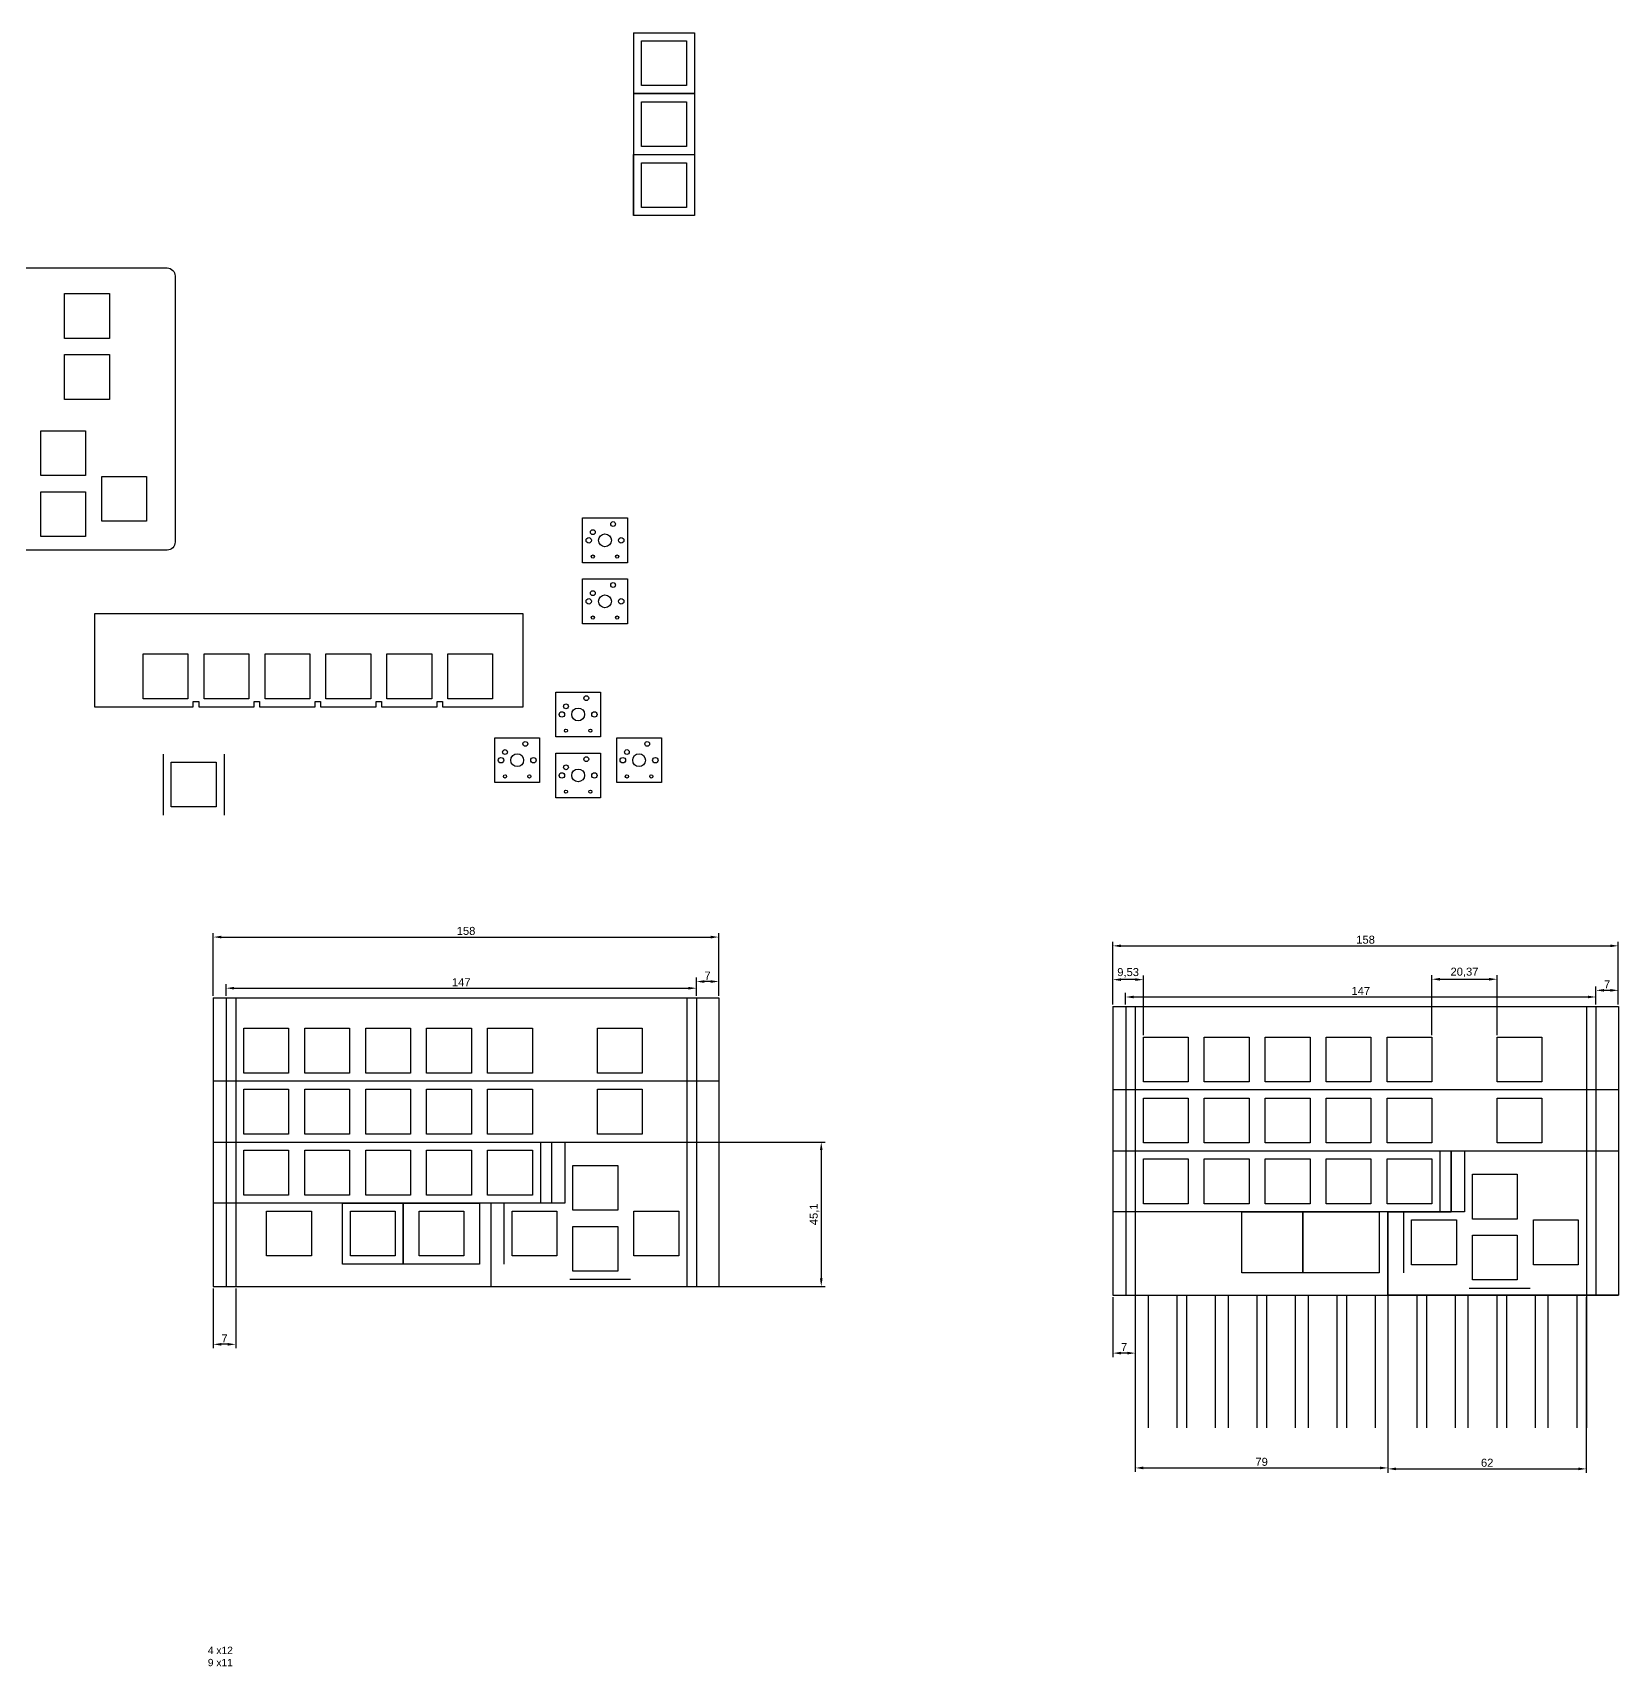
# Model space of a CAD drawing. Header units: millimetres. Extents: x -99 to 1618, y -618 to 242.
# Drawn here: x 1122 to 1618, y -418 to 93 of the extents above; entities that cross this region are included whole.
import ezdxf

# ---------------------------------------------------------------- set-up
doc = ezdxf.new("R2010")
doc.units = ezdxf.units.MM
doc.layers.add('기판1.5t', color=102, linetype='Continuous')
doc.styles.get("Standard").update_dxf_attribs({"font": 'arial.ttf'})
doc.dimstyles.new('ISO-25', dxfattribs={"dimtxt": 2.5, "dimasz": 2.5, "dimexe": 1.25, "dimexo": 0.625, "dimtad": 1, "dimtxsty": 'Standard', "dimcen": 2.5, "dimadec": 0, "dimazin": 0, "dimtfac": 1, "dimtmove": 0, "dimatfit": 3, "dimfxl": 1, "dimarcsym": 0})

# ---------------------------------------------------------------- blocks, each defined once
blk = doc.blocks.new('*D89')
at = {"color": 0, "lineweight": -2, "transparency": 16777216}
for p, q in [((1182.33, -208.11), (1182.33, -204.48)), ((1184.83, -205.73), (1326.83, -205.73)), ((1329.33, -208.11), (1329.33, -204.48))]:
    blk.add_line(p, q, dxfattribs=at)
at = {"color": 0, "transparency": 16777216}
for points in [[(1184.83, -205.32), (1184.83, -206.15), (1182.33, -205.73)], [(1326.83, -205.32), (1326.83, -206.15), (1329.33, -205.73)]]:
    blk.add_solid(points, dxfattribs=at)
at = {"layer": 'Defpoints', "color": 0, "transparency": 16777216}
for p in [(1182.33, -208.74), (1329.33, -205.73), (1329.33, -208.74)]:
    blk.add_point(p, dxfattribs=at)
at = {"color": 0, "transparency": 16777216, "insert": (1255.83, -203.85), "char_height": 2.5, "attachment_point": 5}
blk.add_mtext('147', dxfattribs=at)
blk = doc.blocks.new('*D92')
at = {"color": 0, "lineweight": -2, "transparency": 16777216}
for p, q in [((1178.33, -299.56), (1178.33, -318.27)), ((1185.33, -299.56), (1185.33, -318.27)), ((1182.83, -317.02), (1180.83, -317.02))]:
    blk.add_line(p, q, dxfattribs=at)
at = {"color": 0, "transparency": 16777216}
for points in [[(1180.83, -316.61), (1180.83, -317.44), (1178.33, -317.02)], [(1182.83, -316.61), (1182.83, -317.44), (1185.33, -317.02)]]:
    blk.add_solid(points, dxfattribs=at)
at = {"layer": 'Defpoints', "color": 0, "transparency": 16777216}
for p in [(1178.33, -298.94), (1185.33, -298.94), (1178.33, -317.02)]:
    blk.add_point(p, dxfattribs=at)
at = {"color": 0, "transparency": 16777216, "insert": (1181.83, -315.15), "char_height": 2.5, "attachment_point": 5}
blk.add_mtext('7', dxfattribs=at)
blk = doc.blocks.new('*D93')
at = {"color": 0, "lineweight": -2, "transparency": 16777216}
for p, q in [((1329.33, -208.11), (1329.33, -202.4)), ((1333.83, -203.65), (1331.83, -203.65)), ((1336.33, -208.11), (1336.33, -202.4))]:
    blk.add_line(p, q, dxfattribs=at)
at = {"color": 0, "transparency": 16777216}
for points in [[(1331.83, -203.24), (1331.83, -204.07), (1329.33, -203.65)], [(1333.83, -203.24), (1333.83, -204.07), (1336.33, -203.65)]]:
    blk.add_solid(points, dxfattribs=at)
at = {"layer": 'Defpoints', "color": 0, "transparency": 16777216}
for p in [(1329.33, -203.65), (1329.33, -208.74), (1336.33, -208.74)]:
    blk.add_point(p, dxfattribs=at)
at = {"color": 0, "transparency": 16777216, "insert": (1332.83, -201.78), "char_height": 2.5, "attachment_point": 5}
blk.add_mtext('7', dxfattribs=at)
blk = doc.blocks.new('*D94')
at = {"color": 0, "lineweight": -2, "transparency": 16777216}
for p, q in [((1178.33, -208.11), (1178.33, -188.5)), ((1336.33, -208.11), (1336.33, -188.5)), ((1180.83, -189.75), (1333.83, -189.75))]:
    blk.add_line(p, q, dxfattribs=at)
at = {"color": 0, "transparency": 16777216}
for points in [[(1180.83, -189.34), (1180.83, -190.17), (1178.33, -189.75)], [(1333.83, -189.34), (1333.83, -190.17), (1336.33, -189.75)]]:
    blk.add_solid(points, dxfattribs=at)
at = {"layer": 'Defpoints', "color": 0, "transparency": 16777216}
for p in [(1336.33, -189.75), (1178.33, -208.74), (1336.33, -208.74)]:
    blk.add_point(p, dxfattribs=at)
at = {"color": 0, "transparency": 16777216, "insert": (1257.33, -187.85), "char_height": 2.5, "attachment_point": 5}
blk.add_mtext('158', dxfattribs=at)
blk = doc.blocks.new('*D97')
at = {"color": 0, "lineweight": -2, "transparency": 16777216}
for p, q in [((1326.95, -253.84), (1369.61, -253.84)), ((1368.36, -256.34), (1368.36, -296.44)), ((1326.95, -298.94), (1369.61, -298.94))]:
    blk.add_line(p, q, dxfattribs=at)
at = {"color": 0, "transparency": 16777216}
for points in [[(1367.95, -256.34), (1368.78, -256.34), (1368.36, -253.84)], [(1367.95, -296.44), (1368.78, -296.44), (1368.36, -298.94)]]:
    blk.add_solid(points, dxfattribs=at)
at = {"layer": 'Defpoints', "color": 0, "transparency": 16777216}
for p in [(1326.33, -253.84), (1326.33, -298.94), (1368.36, -298.94)]:
    blk.add_point(p, dxfattribs=at)
at = {"color": 0, "transparency": 16777216, "insert": (1366.23, -276.39), "char_height": 2.5, "attachment_point": 5, "rotation": 90}
blk.add_mtext('45,1', dxfattribs=at)
blk = doc.blocks.new('*D109')
at = {"color": 0, "lineweight": -2, "transparency": 16777216}
for p, q in [((1463.51, -210.85), (1463.51, -207.23)), ((1466.01, -208.48), (1608.01, -208.48)), ((1610.51, -210.85), (1610.51, -207.23))]:
    blk.add_line(p, q, dxfattribs=at)
at = {"color": 0, "transparency": 16777216}
for points in [[(1466.01, -208.06), (1466.01, -208.89), (1463.51, -208.48)], [(1608.01, -208.06), (1608.01, -208.89), (1610.51, -208.48)]]:
    blk.add_solid(points, dxfattribs=at)
at = {"layer": 'Defpoints', "color": 0, "transparency": 16777216}
for p in [(1610.51, -208.48), (1463.51, -211.48), (1610.51, -211.48)]:
    blk.add_point(p, dxfattribs=at)
at = {"color": 0, "transparency": 16777216, "insert": (1537.01, -206.6), "char_height": 2.5, "attachment_point": 5}
blk.add_mtext('147', dxfattribs=at)
blk = doc.blocks.new('*D110')
at = {"color": 0, "lineweight": -2, "transparency": 16777216}
for p, q in [((1459.51, -302.3), (1459.51, -321.02)), ((1466.51, -302.3), (1466.51, -321.02)), ((1464.01, -319.77), (1462.01, -319.77))]:
    blk.add_line(p, q, dxfattribs=at)
at = {"color": 0, "transparency": 16777216}
for points in [[(1462.01, -319.35), (1462.01, -320.18), (1459.51, -319.77)], [(1464.01, -319.35), (1464.01, -320.18), (1466.51, -319.77)]]:
    blk.add_solid(points, dxfattribs=at)
at = {"layer": 'Defpoints', "color": 0, "transparency": 16777216}
for p in [(1459.51, -301.68), (1466.51, -301.68), (1459.51, -319.77)]:
    blk.add_point(p, dxfattribs=at)
at = {"color": 0, "transparency": 16777216, "insert": (1463.01, -317.89), "char_height": 2.5, "attachment_point": 5}
blk.add_mtext('7', dxfattribs=at)
blk = doc.blocks.new('*D111')
at = {"color": 0, "lineweight": -2, "transparency": 16777216}
for p, q in [((1610.51, -210.85), (1610.51, -205.15)), ((1615.01, -206.4), (1613.01, -206.4)), ((1617.51, -210.85), (1617.51, -205.15))]:
    blk.add_line(p, q, dxfattribs=at)
at = {"color": 0, "transparency": 16777216}
for points in [[(1613.01, -205.98), (1613.01, -206.81), (1610.51, -206.4)], [(1615.01, -205.98), (1615.01, -206.81), (1617.51, -206.4)]]:
    blk.add_solid(points, dxfattribs=at)
at = {"layer": 'Defpoints', "color": 0, "transparency": 16777216}
for p in [(1610.51, -206.4), (1610.51, -211.48), (1617.51, -211.48)]:
    blk.add_point(p, dxfattribs=at)
at = {"color": 0, "transparency": 16777216, "insert": (1614.01, -204.52), "char_height": 2.5, "attachment_point": 5}
blk.add_mtext('7', dxfattribs=at)
blk = doc.blocks.new('*D112')
at = {"color": 0, "lineweight": -2, "transparency": 16777216}
for p, q in [((1459.51, -210.85), (1459.51, -191.25)), ((1462.01, -192.5), (1615.01, -192.5)), ((1617.51, -210.85), (1617.51, -191.25))]:
    blk.add_line(p, q, dxfattribs=at)
at = {"color": 0, "transparency": 16777216}
for points in [[(1462.01, -192.08), (1462.01, -192.91), (1459.51, -192.5)], [(1615.01, -192.08), (1615.01, -192.91), (1617.51, -192.5)]]:
    blk.add_solid(points, dxfattribs=at)
at = {"layer": 'Defpoints', "color": 0, "transparency": 16777216}
for p in [(1617.51, -192.5), (1459.51, -211.48), (1617.51, -211.48)]:
    blk.add_point(p, dxfattribs=at)
at = {"color": 0, "transparency": 16777216, "insert": (1538.51, -190.59), "char_height": 2.5, "attachment_point": 5}
blk.add_mtext('158', dxfattribs=at)
blk = doc.blocks.new('*D113')
at = {"color": 0, "lineweight": -2, "transparency": 16777216}
for p, q in [((1459.51, -210.85), (1459.51, -201.81)), ((1466.54, -203.06), (1462.01, -203.06)), ((1469.04, -220.38), (1469.04, -201.81))]:
    blk.add_line(p, q, dxfattribs=at)
at = {"color": 0, "transparency": 16777216}
for points in [[(1462.01, -202.64), (1462.01, -203.47), (1459.51, -203.06)], [(1466.54, -202.64), (1466.54, -203.47), (1469.04, -203.06)]]:
    blk.add_solid(points, dxfattribs=at)
at = {"layer": 'Defpoints', "color": 0, "transparency": 16777216}
for p in [(1459.51, -203.06), (1459.51, -211.48), (1469.04, -221)]:
    blk.add_point(p, dxfattribs=at)
at = {"color": 0, "transparency": 16777216, "insert": (1464.28, -200.93), "char_height": 2.5, "attachment_point": 5}
blk.add_mtext('9,53', dxfattribs=at)
blk = doc.blocks.new('*D114')
at = {"color": 0, "lineweight": -2, "transparency": 16777216}
for p, q in [((1559.24, -220.38), (1559.24, -201.68)), ((1561.74, -202.93), (1577.11, -202.93)), ((1579.61, -220.38), (1579.61, -201.68))]:
    blk.add_line(p, q, dxfattribs=at)
at = {"color": 0, "transparency": 16777216}
for points in [[(1561.74, -202.51), (1561.74, -203.35), (1559.24, -202.93)], [(1577.11, -202.51), (1577.11, -203.35), (1579.61, -202.93)]]:
    blk.add_solid(points, dxfattribs=at)
at = {"layer": 'Defpoints', "color": 0, "transparency": 16777216}
for p in [(1579.61, -202.93), (1559.24, -221), (1579.61, -221)]:
    blk.add_point(p, dxfattribs=at)
at = {"color": 0, "transparency": 16777216, "insert": (1569.42, -200.8), "char_height": 2.5, "attachment_point": 5}
blk.add_mtext('20,37', dxfattribs=at)
blk = doc.blocks.new('*D107')
at = {"color": 0, "lineweight": -2, "transparency": 16777216}
for p, q in [((1466.51, -302.3), (1466.51, -356.9)), ((1545.51, -302.3), (1545.51, -356.9)), ((1469.01, -355.65), (1543.01, -355.65))]:
    blk.add_line(p, q, dxfattribs=at)
at = {"color": 0, "transparency": 16777216}
for points in [[(1469.01, -355.23), (1469.01, -356.07), (1466.51, -355.65)], [(1543.01, -355.23), (1543.01, -356.07), (1545.51, -355.65)]]:
    blk.add_solid(points, dxfattribs=at)
at = {"layer": 'Defpoints', "color": 0, "transparency": 16777216}
for p in [(1466.51, -301.68), (1545.51, -301.68), (1545.51, -355.65)]:
    blk.add_point(p, dxfattribs=at)
at = {"color": 0, "transparency": 16777216, "insert": (1506.01, -353.75), "char_height": 2.5, "attachment_point": 5}
blk.add_mtext('79', dxfattribs=at)
blk = doc.blocks.new('*D108')
at = {"color": 0, "lineweight": -2, "transparency": 16777216}
for p, q in [((1545.51, -302.3), (1545.51, -357.19)), ((1607.51, -302.3), (1607.51, -357.19)), ((1548.01, -355.94), (1605.01, -355.94))]:
    blk.add_line(p, q, dxfattribs=at)
at = {"color": 0, "transparency": 16777216}
for points in [[(1548.01, -355.53), (1548.01, -356.36), (1545.51, -355.94)], [(1605.01, -355.53), (1605.01, -356.36), (1607.51, -355.94)]]:
    blk.add_solid(points, dxfattribs=at)
at = {"layer": 'Defpoints', "color": 0, "transparency": 16777216}
for p in [(1545.51, -301.68), (1607.51, -301.68), (1607.51, -355.94)]:
    blk.add_point(p, dxfattribs=at)
at = {"color": 0, "transparency": 16777216, "insert": (1576.51, -354.04), "char_height": 2.5, "attachment_point": 5}
blk.add_mtext('62', dxfattribs=at)

msp = doc.modelspace()

# ---------------------------------------------------------------- linework, layer by layer
at = {"color": 253, "true_color": 0x9898cc}
for p, q in [((1309.674, 92.868), (1309.674, 73.818)), ((1309.674, 92.868), (1328.724, 92.868)), ((1328.724, 92.868), (1328.724, 73.818)), ((1309.674, 73.818), (1309.674, 54.768)), ((1309.674, 73.818), (1328.724, 73.818)), ((1328.724, 73.818), (1309.674, 73.818)), ((1328.724, 73.818), (1328.724, 54.768)), ((1309.674, 54.768), (1309.674, 35.717)), ((1309.674, 54.768), (1328.724, 54.768)), ((1309.674, 35.717), (1309.674, 54.768)), ((1328.724, 54.768), (1328.724, 35.717)), ((1328.724, 35.717), (1309.674, 35.717)), ((1162.657, -132.58), (1162.657, -151.63)), ((1181.707, -132.58), (1181.707, -151.63)), ((1185.328, -208.736), (1185.328, -298.937)), ((1326.328, -208.736), (1326.328, -298.937)), ((1466.515, -211.479), (1466.515, -301.68)), ((1607.515, -211.479), (1607.515, -301.68)), ((1336.328, -234.787), (1178.328, -234.787)), ((1617.515, -237.529), (1459.515, -237.529)), ((1178.328, -253.837), (1336.328, -253.837)), ((1280.578, -253.837), (1280.578, -272.887)), ((1288.228, -253.837), (1288.228, -272.887)), ((1459.515, -256.579), (1617.515, -256.579)), ((1561.765, -256.579), (1561.765, -275.63)), ((1569.415, -256.579), (1569.415, -275.63)), ((1288.228, -272.887), (1178.328, -272.887)), ((1269.178, -272.887), (1269.178, -291.937)), ((1569.415, -275.63), (1459.515, -275.63)), ((1550.365, -275.63), (1550.365, -294.68)), ((1289.728, -296.7), (1308.778, -296.7)), ((1570.915, -299.442), (1589.965, -299.442))]:
    msp.add_line(p, q, dxfattribs=at)
at = {"color": 244, "true_color": 0x991b1e}
for p, q in [((1178.328, -208.736), (1178.328, -298.937)), ((1178.328, -208.736), (1336.328, -208.736)), ((1336.328, -208.736), (1336.328, -298.937)), ((1459.515, -211.479), (1459.515, -301.68)), ((1459.515, -211.479), (1617.515, -211.479)), ((1617.515, -211.479), (1617.515, -301.68)), ((1284.078, -253.837), (1284.078, -272.887)), ((1565.265, -256.579), (1565.265, -275.63)), ((1265.028, -272.887), (1265.028, -298.937)), ((1545.515, -275.629), (1545.515, -301.68)), ((1178.328, -298.937), (1336.328, -298.937)), ((1459.515, -301.68), (1617.515, -301.68))]:
    msp.add_line(p, q, dxfattribs=at)
at = {"color": 116, "true_color": 0x136734}
for p, q in [((1182.328, -208.736), (1182.328, -298.937)), ((1329.328, -208.736), (1329.328, -298.937)), ((1463.515, -211.479), (1463.515, -301.68)), ((1610.515, -211.479), (1610.515, -301.68)), ((1185.328, -253.837), (1185.328, -298.937))]:
    msp.add_line(p, q, dxfattribs=at)
at = {"color": 113}
for p, q in [((1466.515, -301.68), (1466.515, -343.126)), ((1470.515, -301.68), (1470.515, -343.126)), ((1479.515, -301.68), (1479.515, -343.126)), ((1482.515, -301.68), (1482.515, -343.126)), ((1491.515, -301.68), (1491.515, -343.126)), ((1495.515, -301.68), (1495.515, -343.126)), ((1504.515, -301.68), (1504.515, -343.126)), ((1507.515, -301.68), (1507.515, -343.126)), ((1516.515, -301.68), (1516.515, -343.126)), ((1520.515, -301.68), (1520.515, -343.126)), ((1529.515, -301.68), (1529.515, -343.126)), ((1532.515, -301.68), (1532.515, -343.126)), ((1541.515, -301.68), (1541.515, -343.126)), ((1545.515, -301.68), (1545.515, -343.126)), ((1554.515, -301.68), (1554.515, -343.126)), ((1557.515, -301.68), (1557.515, -343.126)), ((1566.515, -301.68), (1566.515, -343.126)), ((1570.515, -301.68), (1570.515, -343.126)), ((1579.515, -301.68), (1579.515, -343.126)), ((1582.515, -301.68), (1582.515, -343.126)), ((1591.515, -301.68), (1591.515, -343.126)), ((1595.515, -301.68), (1595.515, -343.126)), ((1604.515, -301.68), (1604.515, -343.126)), ((1607.515, -301.68), (1607.515, -343.126))]:
    msp.add_line(p, q, dxfattribs=at)
at = {"color": 9, "true_color": 0xd19cc7}
for points in [[(1312.199, 90.343), (1326.198, 90.343), (1326.198, 76.343), (1312.199, 76.343), (1312.199, 90.343)], [(1312.199, 71.292), (1326.198, 71.292), (1326.198, 57.293), (1312.199, 57.293), (1312.199, 71.292)], [(1312.199, 52.242), (1326.198, 52.242), (1326.198, 38.243), (1312.199, 38.243), (1312.199, 52.242)], [(1131.825, 11.331), (1145.824, 11.331), (1145.824, -2.668), (1131.825, -2.668), (1131.825, 11.331)], [(1131.825, -7.719), (1145.824, -7.719), (1145.824, -21.718), (1131.825, -21.718), (1131.825, -7.719)], [(1124.383, -31.532), (1138.382, -31.532), (1138.382, -45.531), (1124.383, -45.531), (1124.383, -31.532)], [(1143.433, -45.82), (1157.432, -45.82), (1157.432, -59.819), (1143.433, -59.819), (1143.433, -45.82)], [(1124.383, -50.582), (1138.382, -50.582), (1138.382, -64.581), (1124.383, -64.581), (1124.383, -50.582)], [(1165.182, -135.105), (1179.182, -135.105), (1179.182, -149.104), (1165.182, -149.104), (1165.182, -135.105)], [(1187.853, -218.262), (1201.853, -218.262), (1201.853, -232.261), (1187.853, -232.261), (1187.853, -218.262)], [(1206.903, -218.262), (1220.903, -218.262), (1220.903, -232.261), (1206.903, -232.261), (1206.903, -218.262)], [(1225.953, -218.262), (1239.953, -218.262), (1239.953, -232.261), (1225.953, -232.261), (1225.953, -218.262)], [(1245.003, -218.262), (1259.003, -218.262), (1259.003, -232.261), (1245.003, -232.261), (1245.003, -218.262)], [(1264.053, -218.262), (1278.053, -218.262), (1278.053, -232.261), (1264.053, -232.261), (1264.053, -218.262)], [(1298.42, -218.262), (1312.419, -218.262), (1312.419, -232.261), (1298.42, -232.261), (1298.42, -218.262)], [(1469.04, -221.005), (1483.039, -221.005), (1483.039, -235.004), (1469.04, -235.004), (1469.04, -221.005)], [(1488.09, -221.005), (1502.089, -221.005), (1502.089, -235.004), (1488.09, -235.004), (1488.09, -221.005)], [(1507.14, -221.005), (1521.139, -221.005), (1521.139, -235.004), (1507.14, -235.004), (1507.14, -221.005)], [(1526.19, -221.005), (1540.189, -221.005), (1540.189, -235.004), (1526.19, -235.004), (1526.19, -221.005)], [(1545.24, -221.004), (1559.239, -221.004), (1559.239, -235.004), (1545.24, -235.004), (1545.24, -221.004)], [(1579.607, -221.004), (1593.606, -221.004), (1593.606, -235.004), (1579.607, -235.004), (1579.607, -221.004)], [(1187.853, -237.312), (1201.853, -237.312), (1201.853, -251.312), (1187.853, -251.312), (1187.853, -237.312)], [(1206.903, -237.312), (1220.903, -237.312), (1220.903, -251.312), (1206.903, -251.312), (1206.903, -237.312)], [(1225.953, -237.312), (1239.953, -237.312), (1239.953, -251.311), (1225.953, -251.311), (1225.953, -237.312)], [(1245.003, -237.312), (1259.003, -237.312), (1259.003, -251.311), (1245.003, -251.311), (1245.003, -237.312)], [(1264.053, -237.312), (1278.053, -237.312), (1278.053, -251.311), (1264.053, -251.311), (1264.053, -237.312)], [(1298.42, -237.312), (1312.419, -237.312), (1312.419, -251.311), (1298.42, -251.311), (1298.42, -237.312)], [(1469.04, -240.055), (1483.039, -240.055), (1483.039, -254.054), (1469.04, -254.054), (1469.04, -240.055)], [(1488.09, -240.055), (1502.089, -240.055), (1502.089, -254.054), (1488.09, -254.054), (1488.09, -240.055)], [(1507.14, -240.055), (1521.139, -240.055), (1521.139, -254.054), (1507.14, -254.054), (1507.14, -240.055)], [(1526.19, -240.055), (1540.189, -240.055), (1540.189, -254.054), (1526.19, -254.054), (1526.19, -240.055)], [(1545.24, -240.055), (1559.239, -240.055), (1559.239, -254.054), (1545.24, -254.054), (1545.24, -240.055)], [(1579.607, -240.055), (1593.606, -240.055), (1593.606, -254.054), (1579.607, -254.054), (1579.607, -240.055)], [(1187.853, -256.362), (1201.853, -256.362), (1201.853, -270.362), (1187.853, -270.362), (1187.853, -256.362)], [(1206.903, -256.362), (1220.903, -256.362), (1220.903, -270.362), (1206.903, -270.362), (1206.903, -256.362)], [(1225.953, -256.362), (1239.953, -256.362), (1239.953, -270.362), (1225.953, -270.362), (1225.953, -256.362)], [(1245.003, -256.362), (1259.003, -256.362), (1259.003, -270.362), (1245.003, -270.362), (1245.003, -256.362)], [(1264.053, -256.362), (1278.053, -256.362), (1278.053, -270.362), (1264.053, -270.362), (1264.053, -256.362)], [(1469.04, -259.105), (1483.039, -259.105), (1483.039, -273.104), (1469.04, -273.104), (1469.04, -259.105)], [(1488.09, -259.105), (1502.089, -259.105), (1502.089, -273.104), (1488.09, -273.104), (1488.09, -259.105)], [(1507.14, -259.105), (1521.139, -259.105), (1521.139, -273.104), (1507.14, -273.104), (1507.14, -259.105)], [(1526.19, -259.105), (1540.189, -259.105), (1540.189, -273.104), (1526.19, -273.104), (1526.19, -259.105)], [(1545.24, -259.105), (1559.239, -259.105), (1559.239, -273.104), (1545.24, -273.104), (1545.24, -259.105)], [(1290.753, -261.125), (1304.753, -261.125), (1304.753, -275.124), (1290.753, -275.124), (1290.753, -261.125)], [(1571.94, -263.868), (1585.939, -263.868), (1585.939, -277.867), (1571.94, -277.867), (1571.94, -263.868)], [(1194.997, -275.412), (1208.997, -275.412), (1208.997, -289.411), (1194.997, -289.411), (1194.997, -275.412)], [(1221.192, -275.412), (1235.192, -275.412), (1235.192, -289.411), (1221.192, -289.411), (1221.192, -275.412)], [(1242.622, -275.412), (1256.622, -275.412), (1256.622, -289.411), (1242.622, -289.411), (1242.622, -275.412)], [(1271.703, -275.412), (1285.703, -275.412), (1285.703, -289.412), (1271.703, -289.412), (1271.703, -275.412)], [(1309.803, -275.412), (1323.803, -275.412), (1323.803, -289.412), (1309.803, -289.412), (1309.803, -275.412)], [(1290.753, -280.175), (1304.753, -280.175), (1304.753, -294.174), (1290.753, -294.174), (1290.753, -280.175)], [(1552.89, -278.155), (1566.889, -278.155), (1566.889, -292.154), (1552.89, -292.154), (1552.89, -278.155)], [(1590.99, -278.155), (1604.989, -278.155), (1604.989, -292.154), (1590.99, -292.154), (1590.99, -278.155)], [(1571.94, -282.918), (1585.939, -282.918), (1585.939, -296.917), (1571.94, -296.917), (1571.94, -282.918)]]:
    msp.add_lwpolyline(points, close=True, dxfattribs=at)
at = {"color": 32, "true_color": 0xcd6928}
msp.add_lwpolyline([(1014.883, 19.331), (1163.883, 19.331, -0.4142135), (1166.383, 16.831), (1166.383, -66.318, -0.4142136), (1163.883, -68.818), (1014.883, -68.818, -0.4142136), (1012.383, -66.318), (1012.383, 16.831, -0.4142136)], format="xyb", close=True, dxfattribs=at)
for points in [[(1293.769, -58.769), (1307.769, -58.769), (1307.769, -72.769), (1293.769, -72.769), (1293.769, -58.769)], [(1293.769, -77.819), (1307.769, -77.819), (1307.769, -91.819), (1293.769, -91.819), (1293.769, -77.819)], [(1285.378, -113.186), (1299.377, -113.186), (1299.377, -127.186), (1285.378, -127.186), (1285.378, -113.186)], [(1266.328, -127.475), (1280.327, -127.475), (1280.327, -141.475), (1266.328, -141.475), (1266.328, -127.475)], [(1304.428, -127.475), (1318.427, -127.475), (1318.427, -141.475), (1304.428, -141.475), (1304.428, -127.475)], [(1285.378, -132.236), (1299.377, -132.236), (1299.377, -146.236), (1285.378, -146.236), (1285.378, -132.236)]]:
    msp.add_lwpolyline(points, close=True, dxfattribs=at)
at = {"color": 6}
msp.add_lwpolyline([(1275.164, -88.742), (1141.164, -88.742), (1141.164, -117.792), (1172.064, -117.792), (1172.064, -116.142), (1173.764, -116.142), (1173.764, -117.792), (1191.114, -117.792), (1191.114, -116.142), (1192.814, -116.142), (1192.814, -117.792), (1210.164, -117.792), (1210.164, -116.142), (1211.864, -116.142), (1211.864, -117.792), (1229.214, -117.792), (1229.214, -116.142), (1230.914, -116.142), (1230.914, -117.792), (1248.264, -117.792), (1248.264, -116.142), (1249.964, -116.142), (1249.964, -117.792), (1275.164, -117.792)], close=True, dxfattribs=at)
at = {"color": 3}
for points in [[(1156.389, -101.267), (1170.389, -101.267), (1170.389, -115.266), (1156.389, -115.266), (1156.389, -101.267)], [(1175.439, -101.267), (1189.439, -101.267), (1189.439, -115.266), (1175.439, -115.266), (1175.439, -101.267)], [(1194.489, -101.267), (1208.489, -101.267), (1208.489, -115.266), (1194.489, -115.266), (1194.489, -101.267)], [(1213.539, -101.267), (1227.539, -101.267), (1227.539, -115.266), (1213.539, -115.266), (1213.539, -101.267)], [(1232.589, -101.267), (1246.589, -101.267), (1246.589, -115.266), (1232.589, -115.266), (1232.589, -101.267)], [(1251.639, -101.267), (1265.639, -101.267), (1265.639, -115.266), (1251.639, -115.266), (1251.639, -101.267)]]:
    msp.add_lwpolyline(points, close=True, dxfattribs=at)
at = {"color": 113}
msp.add_lwpolyline([(1545.515, -301.68), (1545.515, -275.63), (1565.265, -275.63), (1565.265, -256.579), (1617.515, -256.579), (1617.515, -301.68), (1545.515, -301.68)], dxfattribs=at)
at = {"color": 116, "true_color": 0x136734}
for points in [[(1218.667, -272.887), (1237.717, -272.887), (1237.717, -291.937), (1218.667, -291.937)], [(1237.717, -272.887), (1261.529, -272.887), (1261.529, -291.937), (1237.717, -291.937)], [(1499.854, -275.63), (1518.904, -275.63), (1518.904, -294.68), (1499.854, -294.68)], [(1518.904, -275.63), (1542.716, -275.63), (1542.716, -294.68), (1518.904, -294.68)]]:
    msp.add_lwpolyline(points, close=True, dxfattribs=at)
at = {"layer": '기판1.5t'}
for centre, radius in [((1303.299, -60.691), 0.75), ((1295.679, -65.771), 0.85), ((1296.949, -63.231), 0.75), ((1300.759, -65.771), 2), ((1305.839, -65.771), 0.85), ((1296.949, -70.851), 0.5), ((1304.569, -70.851), 0.5), ((1296.949, -82.281), 0.75), ((1303.299, -79.741), 0.75), ((1295.679, -84.821), 0.85), ((1300.759, -84.821), 2), ((1305.839, -84.821), 0.85), ((1296.949, -89.901), 0.5), ((1304.569, -89.901), 0.5), ((1288.557, -117.648), 0.75), ((1294.907, -115.108), 0.75), ((1287.287, -120.188), 0.85), ((1292.367, -120.188), 2), ((1297.447, -120.188), 0.85), ((1288.557, -125.268), 0.5), ((1296.177, -125.268), 0.5), ((1269.507, -131.937), 0.75), ((1273.317, -134.477), 2), ((1275.857, -129.397), 0.75), ((1307.607, -131.937), 0.75), ((1311.417, -134.477), 2), ((1313.957, -129.397), 0.75), ((1268.237, -134.477), 0.85), ((1278.397, -134.477), 0.85), ((1288.557, -136.698), 0.75), ((1292.367, -139.238), 2), ((1294.907, -134.158), 0.75), ((1306.337, -134.477), 0.85), ((1316.497, -134.477), 0.85), ((1269.507, -139.557), 0.5), ((1277.127, -139.557), 0.5), ((1287.287, -139.238), 0.85), ((1297.447, -139.238), 0.85), ((1307.607, -139.557), 0.5), ((1315.227, -139.557), 0.5), ((1288.557, -144.318), 0.5), ((1296.177, -144.318), 0.5)]:
    msp.add_circle(centre, radius, dxfattribs=at)

# ---------------------------------------------------------------- texts
at = {"color": 116, "true_color": 0x136734, "insert": (1176.605, -411.502), "char_height": 2.5, "attachment_point": 1}
msp.add_mtext_dynamic_manual_height_columns('{\\H0.91667x;\\C256;4 x12\\P9 x11}', width=204.04606, gutter_width=12.5, heights=[0], dxfattribs=at)

# ---------------------------------------------------------------- dimensions: what is measured, and where the dimension line sits
at = {"color": 116, "true_color": 0x136734}
for base, p1, p2, picture, middle in [((1336.328, -189.754), (1178.328, -208.736), (1336.328, -208.736), '*D94', (1257.328, -187.852)), ((1617.515, -192.496), (1459.515, -211.479), (1617.515, -211.479), '*D112', (1538.515, -190.595)), ((1329.328, -205.735), (1182.328, -208.736), (1329.328, -208.736), '*D89', (1255.828, -203.854)), ((1329.328, -203.653), (1336.328, -208.736), (1329.328, -208.736), '*D93', (1332.828, -201.778)), ((1610.515, -206.396), (1617.515, -211.479), (1610.515, -211.479), '*D111', (1614.015, -204.521)), ((1610.515, -208.477), (1463.515, -211.479), (1610.515, -211.479), '*D109', (1537.015, -206.597)), ((1178.328, -317.022), (1185.328, -298.937), (1178.328, -298.937), '*D92', (1181.828, -315.147)), ((1459.515, -319.765), (1466.515, -301.68), (1459.515, -301.68), '*D110', (1463.015, -317.89))]:
    dim = msp.add_linear_dim(base=base, p1=p1, p2=p2, dimstyle='ISO-25', dxfattribs=at)
    dim.commit()
    dim.dimension.update_dxf_attribs({"geometry": picture, "text_midpoint": middle})
at = {"color": 113}
for base, p1, p2, picture, middle in [((1459.5147, -203.0556), (1469.0399, -221.0047), (1459.5147, -211.479), '*D113', (1464.2773, -200.9283)), ((1579.607, -202.931), (1559.239, -221.004), (1579.607, -221.004), '*D114', (1569.423, -200.803)), ((1545.515, -355.65), (1466.515, -301.68), (1545.515, -301.68), '*D107', (1506.015, -353.748)), ((1607.515, -355.943), (1545.515, -301.68), (1607.515, -301.68), '*D108', (1576.515, -354.041))]:
    dim = msp.add_linear_dim(base=base, p1=p1, p2=p2, dimstyle='ISO-25', dxfattribs=at)
    dim.commit()
    dim.dimension.update_dxf_attribs({"geometry": picture, "text_midpoint": middle})
at = {"color": 116, "true_color": 0x136734}
dim = msp.add_linear_dim(base=(1368.362, -298.937), p1=(1326.328, -253.837), p2=(1326.328, -298.937), angle=90, dimstyle='ISO-25', dxfattribs=at)
dim.commit()
dim.dimension.update_dxf_attribs({"geometry": '*D97', "text_midpoint": (1366.235, -276.387)})

doc.saveas('drawing.dxf')
